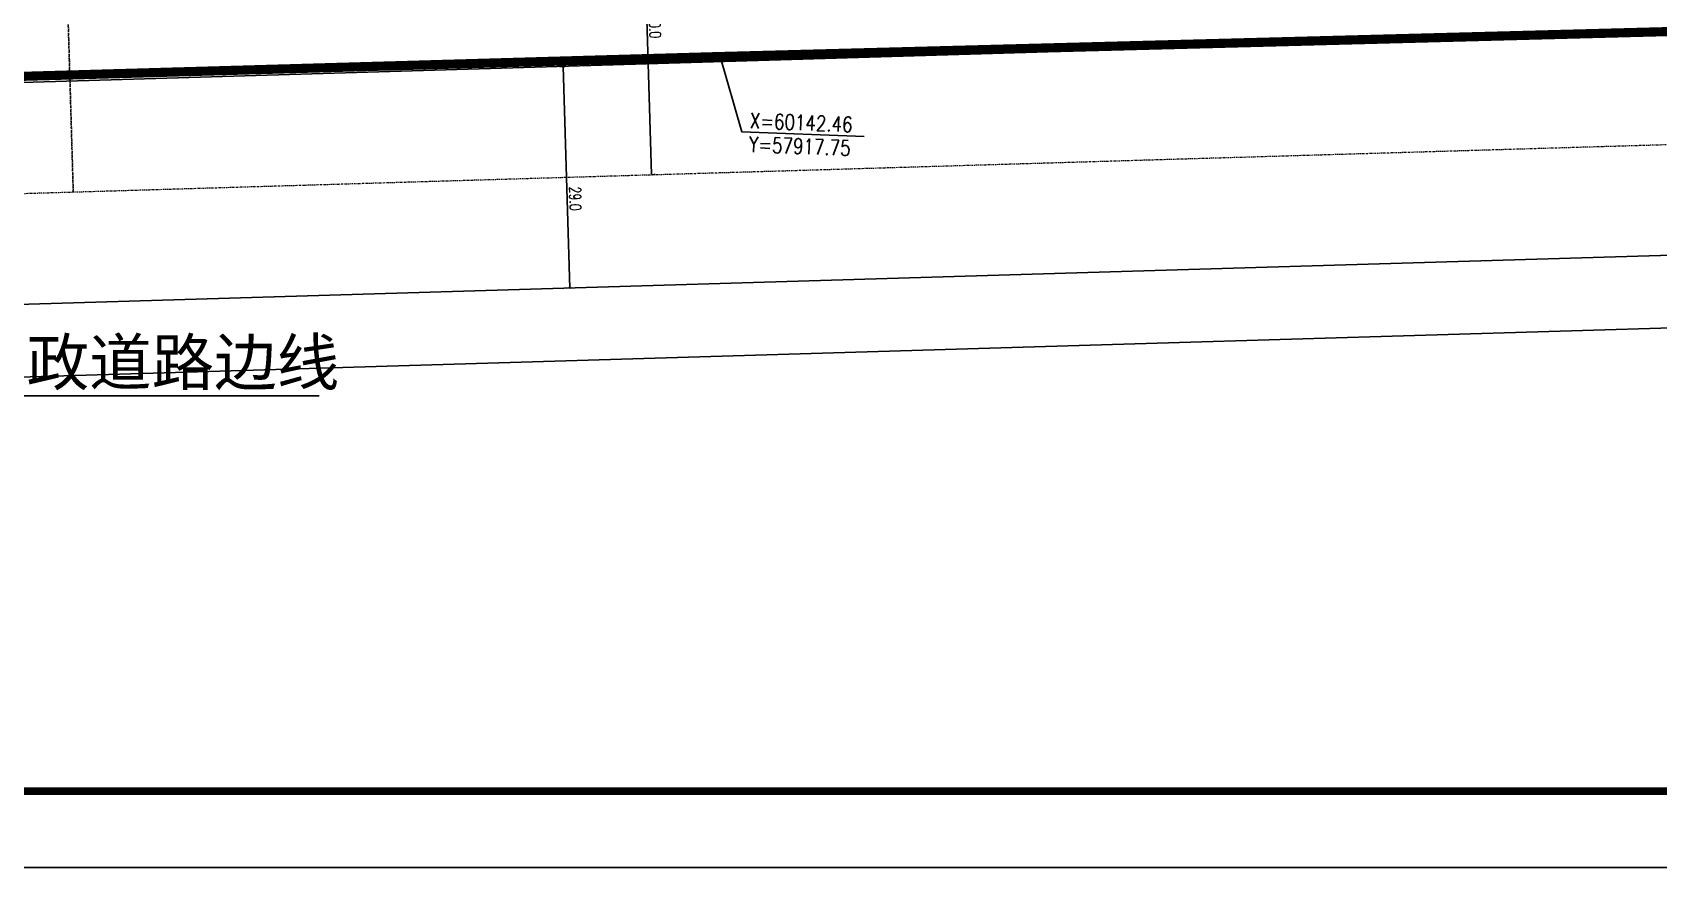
# Model space of a CAD drawing. Header units: inches. Extents: x 393 to 1582, y 246 to 1188.
# Drawn here: x 791.8 to 1004.5, y 245.6 to 354.8 of the extents above; entities that cross this region are included whole.
import ezdxf
from ezdxf.enums import TextEntityAlignment as Align

# ---------------------------------------------------------------- set-up
doc = ezdxf.new("R2010")
doc.units = ezdxf.units.IN
doc.header["$MEASUREMENT"] = 0
for name, pattern in [('BORDER2', [0.875, 0.25, -0.125, 0.25, -0.125, 0, -0.125]), ('CENTERX2', [4, 2.5, -0.5, 0.5, -0.5]), ('DOTE', [2.42, 2, -0.2, 0.02, -0.2])]:
    doc.linetypes.add(name, pattern=pattern)
for name, color, linetype in [('83', 8, 'Continuous'), ('buildtext', 2, 'Continuous'), ('hongzb', 5, 'Continuous'), ('roaddim', 2, 'Continuous'), ('TK', 7, 'Continuous')]:
    doc.layers.add(name, color=color, linetype=linetype)
for name, color, linetype, lineweight in [('HONG', 6, 'DOTE', 15), ('ROAD', 1, 'Continuous', 25), ('ROAD-CENTER', 7, 'CENTERX2', 18)]:
    doc.layers.add(name, color=color, linetype=linetype, lineweight=lineweight)
doc.styles.add('HZ', font='simplex.shx', dxfattribs={"width": 0.7, "bigfont": 'hztxt.shx'})
doc.styles.get("Standard").update_dxf_attribs({"font": 'arial.ttf'})
doc.dimstyles.new('NORMAL', dxfattribs={"dimtxt": 1.5, "dimasz": 0.3, "dimexe": 0.5, "dimexo": 0.3, "dimgap": 0.3, "dimtad": 1, "dimdec": 1, "dimzin": 1, "dimdsep": 46, "dimtxsty": 'HZ', "dimblk": 'ARCHTICK', "dimcen": 0, "dimclrt": 256, "dimadec": 0, "dimazin": 0, "dimtfac": 1, "dimtdec": 1, "dimtofl": 0, "dimtmove": 0, "dimatfit": 3, "dimldrblk": 'ARCHTICK', "dimfxl": 1, "dimtolj": 2, "dimtzin": 0, "dimarcsym": 0})

# ---------------------------------------------------------------- blocks, each defined once
blk = doc.blocks.new('_ARCHTICK')
at = {"color": 0, "linetype": 'ByBlock', "const_width": 0.15}
blk.add_lwpolyline([(-0.5, -0.5), (0.5, 0.5)], dxfattribs=at)
blk = doc.blocks.new('*D79')
at = {"layer": 'DEFPOINTS', "color": 0, "ltscale": 0.3, "transparency": 16777216}
for p in [(871.87, 366.2), (871.87, 366.2), (872.76, 336.22)]:
    blk.add_point(p, dxfattribs=at)
at = {"layer": 'roaddim', "color": 0, "lineweight": -2, "ltscale": 0.3, "transparency": 16777216}
for p, q in [((872.76, 336.22), (871.87, 366.2)), ((872.17, 366.21), (872.37, 366.22)), ((873.06, 336.23), (873.26, 336.23))]:
    blk.add_line(p, q, dxfattribs=at)
at = {"layer": 'roaddim', "color": 0, "lineweight": -2, "ltscale": 0.3, "transparency": 16777216, "xscale": 0.3, "yscale": 0.3, "zscale": 0.3}
for p, rotation in [((871.87, 366.2), 91.71144087461626), ((872.76, 336.22), 271.7114408746162)]:
    blk.add_blockref('_ARCHTICK', p, dxfattribs=dict(at, rotation=rotation))
at = {"layer": 'roaddim', "ltscale": 0.3, "transparency": 16777216, "insert": (873.23, 355.64), "char_height": 1.5, "attachment_point": 5, "rotation": 271.7114, "style": 'HZ'}
blk.add_mtext('\\A2;30.0', dxfattribs=at)
blk = doc.blocks.new('*D191')
at = {"layer": 'DEFPOINTS', "color": 0, "ltscale": 0.3, "transparency": 16777216}
for p in [(861.74, 350.39), (862.1, 321.39), (862.6, 321.41)]:
    blk.add_point(p, dxfattribs=at)
at = {"layer": 'roaddim', "color": 0, "lineweight": -2, "ltscale": 0.3, "transparency": 16777216}
for p, q in [((861.44, 350.38), (860.74, 350.36)), ((861.24, 350.38), (862.1, 321.39)), ((862.3, 321.4), (861.6, 321.38))]:
    blk.add_line(p, q, dxfattribs=at)
at = {"layer": 'roaddim', "color": 0, "lineweight": -2, "ltscale": 0.3, "transparency": 16777216, "xscale": 0.3, "yscale": 0.3, "zscale": 0.3}
for p, rotation in [((861.24, 350.38), 91.71144087459372), ((862.1, 321.39), 271.7114408745937)]:
    blk.add_blockref('_ARCHTICK', p, dxfattribs=dict(at, rotation=rotation))
at = {"layer": 'roaddim', "ltscale": 0.3, "transparency": 16777216, "insert": (862.8, 333.08), "char_height": 1.5, "attachment_point": 5, "rotation": 271.7114, "style": 'HZ'}
blk.add_mtext('\\A2;29.0', dxfattribs=at)
blk = doc.blocks.new('*D192')
at = {"layer": 'DEFPOINTS', "color": 0, "ltscale": 0.3, "transparency": 16777216}
for p in [(871.87, 366.2), (871.87, 366.2), (872.76, 336.22)]:
    blk.add_point(p, dxfattribs=at)
at = {"layer": 'roaddim', "color": 0, "lineweight": -2, "ltscale": 0.3, "transparency": 16777216}
for p, q in [((872.76, 336.22), (871.87, 366.2)), ((872.17, 366.21), (872.37, 366.22)), ((873.06, 336.23), (873.26, 336.23))]:
    blk.add_line(p, q, dxfattribs=at)
at = {"layer": 'roaddim', "color": 0, "lineweight": -2, "ltscale": 0.3, "transparency": 16777216, "xscale": 0.3, "yscale": 0.3, "zscale": 0.3}
for p, rotation in [((871.87, 366.2), 91.71144087461626), ((872.76, 336.22), 271.7114408746162)]:
    blk.add_blockref('_ARCHTICK', p, dxfattribs=dict(at, rotation=rotation))
at = {"layer": 'roaddim', "ltscale": 0.3, "transparency": 16777216, "insert": (873.23, 355.64), "char_height": 1.5, "attachment_point": 5, "rotation": 271.7114, "style": 'HZ'}
blk.add_mtext('\\A2;30.0', dxfattribs=at)

msp = doc.modelspace()

# ---------------------------------------------------------------- linework, layer by layer
at = {"color": 0}
msp.add_lwpolyline([(393.055, 245.578), (1582.055, 245.578), (1582.055, 1086.578), (393.055, 1086.578)], close=True, dxfattribs=at)
at = {"color": 0, "const_width": 1}
msp.add_lwpolyline([(418.055, 255.578), (1572.055, 255.578), (1572.055, 1076.578), (418.055, 1076.578)], close=True, dxfattribs=at)
at = {"color": 0, "linetype": 'Continuous', "ltscale": 0.8}
msp.add_lwpolyline([(716.916, 346.993), (881.774, 351.674), (1087.461, 357.085), (1202.527, 357.481), (1202.527, 357.481), (1204.162, 357.313), (1330.378, 360.047), (1330.614, 499.16), (1372.789, 499.167), (1372.85, 536.483), (1426.844, 536.092), (1426.815, 910.745)], dxfattribs=at)
at = {"layer": '83', "color": 0, "linetype": 'Continuous'}
for points in [[(551.001, 341.109), (937.787, 352.666), (1089.191, 357.146), (1388.961, 366.016)], [(546.193, 311.952), (938.651, 323.679), (1090.049, 328.159), (1389.819, 337.029)]]:
    msp.add_lwpolyline(points, dxfattribs=at)
at = {"layer": 'buildtext', "color": 0}
msp.add_lwpolyline([(766.984, 347.83), (784.656, 307.274), (829.284, 307.274)], dxfattribs=at)
at = {"layer": 'HONG', "color": 0, "linetype": 'BORDER2', "ltscale": 0.8, "const_width": 1.2}
msp.add_lwpolyline([(716.916, 346.993), (881.774, 351.674), (1087.461, 357.085), (1202.527, 357.481), (1202.527, 357.481), (1204.162, 357.313), (1330.378, 360.047), (1330.614, 499.16), (1372.789, 499.167), (1372.85, 536.483), (1426.844, 536.092), (1426.815, 910.745)], dxfattribs=at)
at = {"layer": 'hongzb', "color": 0, "ltscale": 0.3}
for points in [[(881.774, 351.674), (884.601, 341.835)], [(884.601, 341.835), (900.589, 341.211)]]:
    msp.add_lwpolyline(points, dxfattribs=at)
at = {"layer": 'ROAD', "color": 0}
for p, q in [((938.933, 314.183), (1090.33, 318.663)), ((938.933, 314.183), (1090.33, 318.663)), ((571.127, 303.193), (938.933, 314.183))]:
    msp.add_line(p, q, dxfattribs=at)
at = {"layer": 'ROAD-CENTER', "color": 5, "ltscale": 0.1}
for p, q in [((795.517, 387.727), (797.123, 333.956)), ((797.123, 333.956), (795.517, 387.727)), ((938.22, 338.172), (1089.62, 342.652)), ((547.937, 326.511), (938.22, 338.172))]:
    msp.add_line(p, q, dxfattribs=at)
at = {"layer": 'TK', "color": 0}
msp.add_lwpolyline([(1582.055, 245.578), (1582.055, 1086.578), (393.055, 1086.578), (393.055, 245.578)], close=True, dxfattribs=at)
at = {"layer": 'TK', "color": 0, "const_width": 1}
msp.add_lwpolyline([(418.055, 1076.578), (418.055, 255.578), (1572.055, 255.578), (1572.055, 1076.578)], close=True, dxfattribs=at)

# ---------------------------------------------------------------- texts
at = {"layer": 'buildtext', "color": 0}
msp.add_text('市政道路边线', height=6, dxfattribs=at).set_placement((807.375, 311.68), align=Align.MIDDLE_CENTER)
at = {"layer": 'hongzb', "color": 0, "ltscale": 0.3, "style": 'HZ', "width": 0.8}
for s, p in [('X=60142.46', (885.62, 342.296)), ('Y=57917.75', (885.499, 339.198))]:
    msp.add_text(s, height=2, rotation=357.77, dxfattribs=at).set_placement(p)

# ---------------------------------------------------------------- dimensions: what is measured, and where the dimension line sits
at = {"layer": 'roaddim', "color": 0, "ltscale": 0.3}
for base, p1, p2, angle, picture, middle in [((871.867, 366.203), (872.763, 336.216), (871.867, 366.203), 91.71144, '*D79', (872.183, 355.609)), ((871.867, 366.203), (872.763, 336.216), (871.867, 366.203), 91.71144, '*D192', (872.183, 355.609)), ((862.103, 321.391), (861.736, 350.393), (862.602, 321.406), 271.71144, '*D191', (861.755, 333.05))]:
    dim = msp.add_linear_dim(base=base, p1=p1, p2=p2, angle=angle, dimstyle='NORMAL', override={"dimzin": 0}, dxfattribs=at)
    dim.commit()
    dim.dimension.update_dxf_attribs({"geometry": picture, "text_midpoint": middle, "dimtype": 161})

doc.saveas('drawing.dxf')
